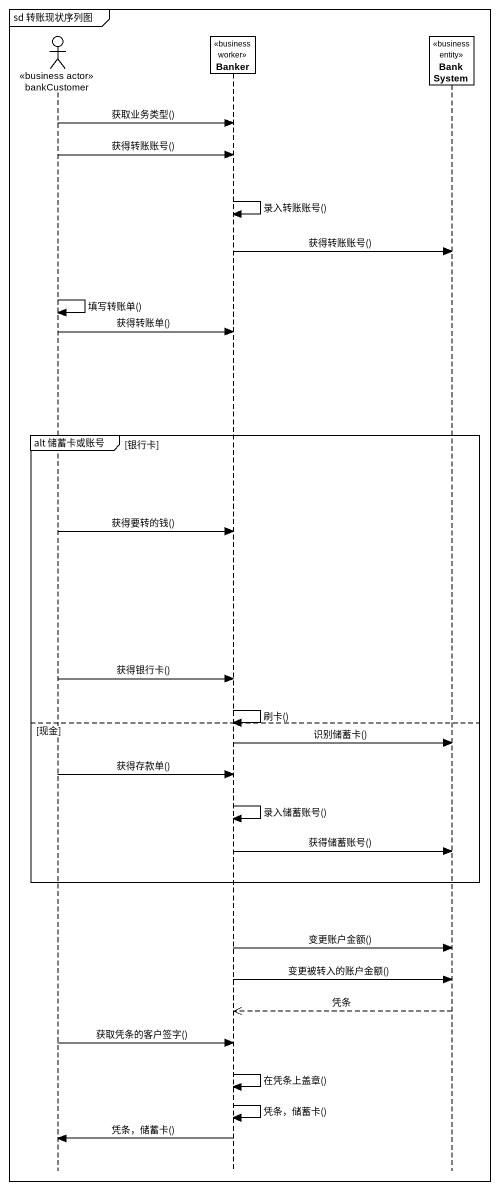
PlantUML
@startuml
mainframe sd 转账现状序列图
hide footbox
actor bankCustomer <<business actor>>
participant Banker <<business worker>>
participant BankSystem <<business entity>>

bankCustomer -> Banker : 获取业务类型()
bankCustomer -> Banker : 获得转账账号()
Banker -> Banker : 录入转账账号()
Banker -> BankSystem : 获得转账账号()
bankCustomer -> bankCustomer : 填写转账单()
bankCustomer -> Banker : 获得转账单()
group alt 储蓄卡或账号 [银行卡]
  bankCustomer -> Banker : 获得要转的钱()
  bankCustomer -> Banker : 获得银行卡()
  Banker -> Banker : 刷卡()
else 现金
  Banker -> BankSystem : 识别储蓄卡()
  bankCustomer -> Banker : 获得存款单()
  Banker -> Banker : 录入储蓄账号()
  Banker -> BankSystem : 获得储蓄账号()
end
Banker -> BankSystem : 变更账户金额()
Banker -> BankSystem : 变更被转入的账户金额()
BankSystem -->> Banker : 凭条
bankCustomer -> Banker : 获取凭条的客户签字()
Banker -> Banker : 在凭条上盖章()
Banker -> Banker : 凭条，储蓄卡()
Banker -> bankCustomer : 凭条，储蓄卡()
@enduml
